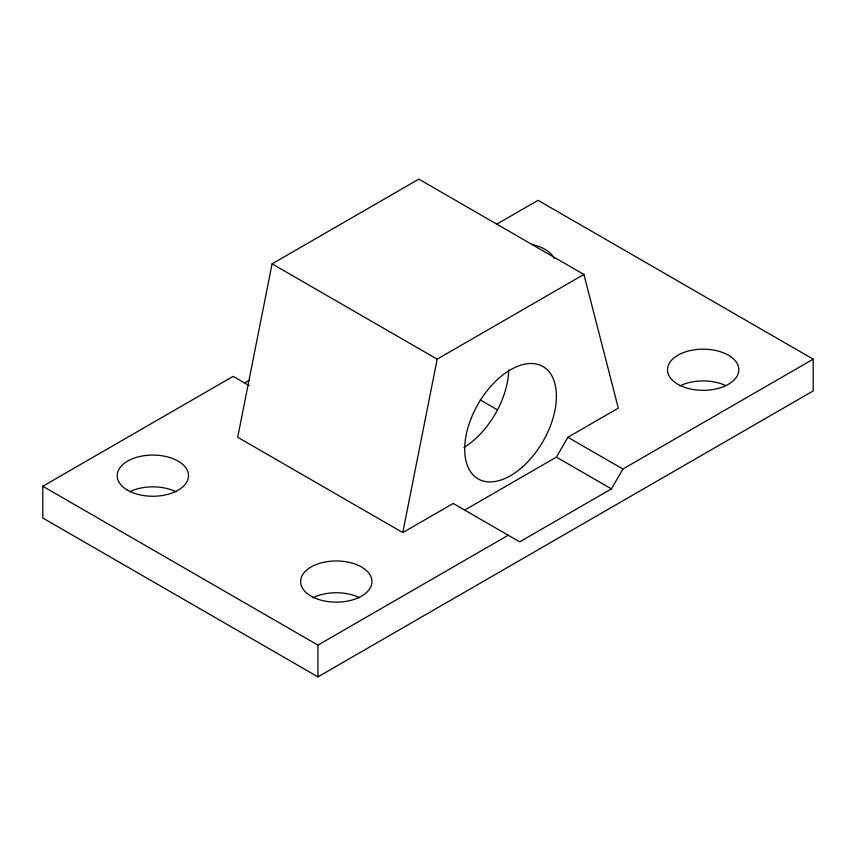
<?xml version="1.0" encoding="UTF-8"?>
<svg xmlns="http://www.w3.org/2000/svg" width="856" height="856" viewBox="0 0 856 856"><rect width="100%" height="100%" fill="white"/><g stroke="black" fill="none" stroke-linecap="round" stroke-linejoin="round"><path stroke-width="1.28" d="M464.69 510.08L556.4 457.125L567.86 437.266L618.31 408.141L583.91 274.444L418.83 179.129L272.09 263.851L237.69 437.266L402.78 532.582L453.22 503.456L519.71 541.848L611.43 488.894L622.89 469.035L813.2 359.167L813.2 390.935L317.94 676.871L42.8 518.019L42.8 486.251L233.11 376.373L249.16 385.639M402.78 532.582L437.17 359.167L583.91 274.444M496.534 224.283L538.06 200.315L813.2 359.167M244.57 382.996L249.16 380.342M42.8 486.251L317.94 645.103L508.25 535.225M272.09 263.851L437.17 359.167M567.86 437.266L622.89 469.035M480.227 399.913L497.368 409.81M556.4 457.125L611.43 488.894M317.94 645.103L317.94 676.871M129.588 491.825A35.674 20.598 0 0 1 176.133 491.825M313.018 597.723A35.674 20.598 0 0 1 359.563 597.723M679.867 385.917A35.674 20.598 0 0 1 725.385 385.425M531.49 244.409A35.674 20.598 0 0 1 554.164 258.523M508.699 369.953A64.853 37.439 -60 0 1 463.931 447.485M685.314 387.586A35.674 20.598 0 0 0 738.814 369.76A35.674 20.598 0 0 0 685.314 351.923A35.674 20.598 0 0 0 685.314 387.586M127.64 490.221A35.674 20.598 0 0 0 187.314 480.986A35.674 20.598 0 0 0 143.626 455.767A35.674 20.598 0 0 0 127.64 490.221M318.453 599.393A35.674 20.598 0 0 0 371.953 581.556A35.674 20.598 0 0 0 318.453 563.719A35.674 20.598 0 0 0 318.453 599.393M522.417 467.002A64.853 37.439 -60 0 0 542.971 366.539A64.853 37.439 -60 0 0 466.253 434.57A64.853 37.439 -60 0 0 522.417 467.002"/></g></svg>
